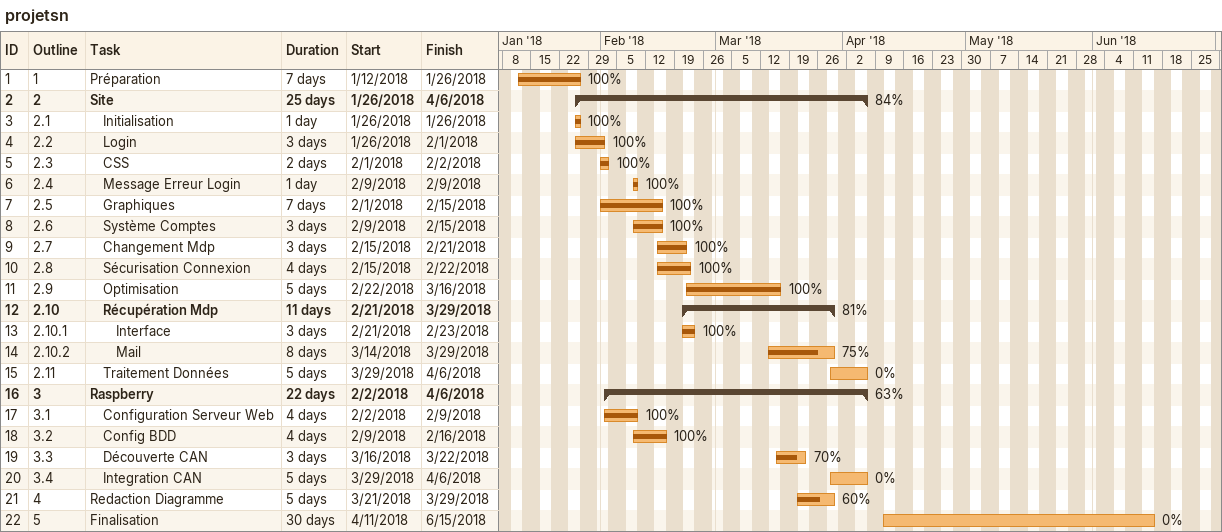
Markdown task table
projetsn

| ID | WBS | Task | Duration | Start | Finish | % complete |
|---|---|---|---|---|---|---|
| 1 | 1 | Préparation | 7d | 2018-01-12 | 2018-01-26 | 100 |
| 2 | 2 | **Site** | 25d | 2018-01-26 | 2018-04-06 | 84 |
| 3 | 2.1 | Initialisation | 1d | 2018-01-26 | 2018-01-26 | 100 |
| 4 | 2.2 | Login | 3d | 2018-01-26 | 2018-02-01 | 100 |
| 5 | 2.3 | CSS | 2d | 2018-02-01 | 2018-02-02 | 100 |
| 6 | 2.4 | Message Erreur Login | 1d | 2018-02-09 | 2018-02-09 | 100 |
| 7 | 2.5 | Graphiques | 7d | 2018-02-01 | 2018-02-15 | 100 |
| 8 | 2.6 | Système Comptes | 3d | 2018-02-09 | 2018-02-15 | 100 |
| 9 | 2.7 | Changement Mdp | 3d | 2018-02-15 | 2018-02-21 | 100 |
| 10 | 2.8 | Sécurisation Connexion | 4d | 2018-02-15 | 2018-02-22 | 100 |
| 11 | 2.9 | Optimisation | 5d | 2018-02-22 | 2018-03-16 | 100 |
| 12 | 2.10 | **Récupération Mdp** | 11d | 2018-02-21 | 2018-03-29 | 81 |
| 13 | 2.10.1 | Interface | 3d | 2018-02-21 | 2018-02-23 | 100 |
| 14 | 2.10.2 | Mail | 8d | 2018-03-14 | 2018-03-29 | 75 |
| 15 | 2.11 | Traitement Données | 5d | 2018-03-29 | 2018-04-06 | 0 |
| 16 | 3 | **Raspberry** | 22d | 2018-02-02 | 2018-04-06 | 63 |
| 17 | 3.1 | Configuration Serveur Web | 4d | 2018-02-02 | 2018-02-09 | 100 |
| 18 | 3.2 | Config BDD | 4d | 2018-02-09 | 2018-02-16 | 100 |
| 19 | 3.3 | Découverte CAN | 3d | 2018-03-16 | 2018-03-22 | 70 |
| 20 | 3.4 | Integration CAN | 5d | 2018-03-29 | 2018-04-06 | 0 |
| 21 | 4 | Redaction Diagramme | 5d | 2018-03-21 | 2018-03-29 | 60 |
| 22 | 5 | Finalisation | 30d | 2018-04-11 | 2018-06-15 | 0 |
